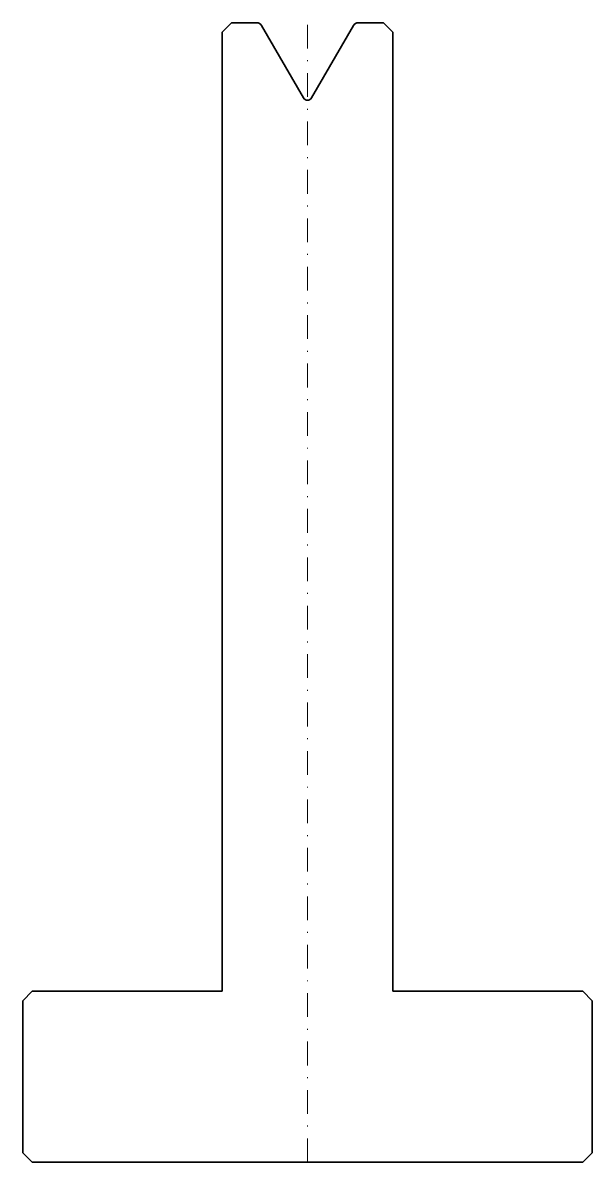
# Model space of a CAD drawing. Header units: millimetres. Extents: x -30 to 30, y -120 to 0.
import ezdxf

# ---------------------------------------------------------------- set-up
doc = ezdxf.new("R2010")
doc.units = ezdxf.units.MM
doc.header["$LTSCALE"] = 5
doc.linetypes.add('AUSGEZOGEN', pattern=[0])
doc.linetypes.add('DASHDOT', pattern=[1, 0.5, -0.25, 0, -0.25])
doc.layers.add('2', color=7, linetype='Continuous')

msp = doc.modelspace()

# ---------------------------------------------------------------- linework, layer by layer
at = {"layer": '2', "color": 7, "linetype": 'AUSGEZOGEN', "lineweight": 35}
for p, q in [((-9, -1), (-8, 0)), ((-8, 0), (-5.35, 0)), ((5.35, 0), (8, 0)), ((8, 0), (9, -1)), ((-9, -102), (-9, -1)), ((-4.83, -0.3), (-0.43, -7.91)), ((0.43, -7.91), (4.83, -0.3)), ((9, -1), (9, -102)), ((-30, -103), (-29, -102)), ((-30, -119), (-30, -103)), ((-29, -102), (-9, -102)), ((9, -102), (29, -102)), ((29, -102), (30, -103)), ((30, -103), (30, -119)), ((-29, -120), (-30, -119)), ((29, -120), (-29, -120)), ((30, -119), (29, -120))]:
    msp.add_line(p, q, dxfattribs=at)
at = {"layer": '2', "color": 7, "linetype": 'DASHDOT', "lineweight": 18}
msp.add_line((0, -120), (0, 0), dxfattribs=at)
at = {"layer": '2', "color": 7, "linetype": 'AUSGEZOGEN', "lineweight": 35}
for centre, radius, start, end in [((-5.35, -0.6), 0.6, 30, 90), ((5.35, -0.6), 0.6, 90, 150), ((0, -7.66), 0.5, 210, 330)]:
    msp.add_arc(centre, radius, start, end, dxfattribs=at)

doc.saveas('drawing.dxf')
